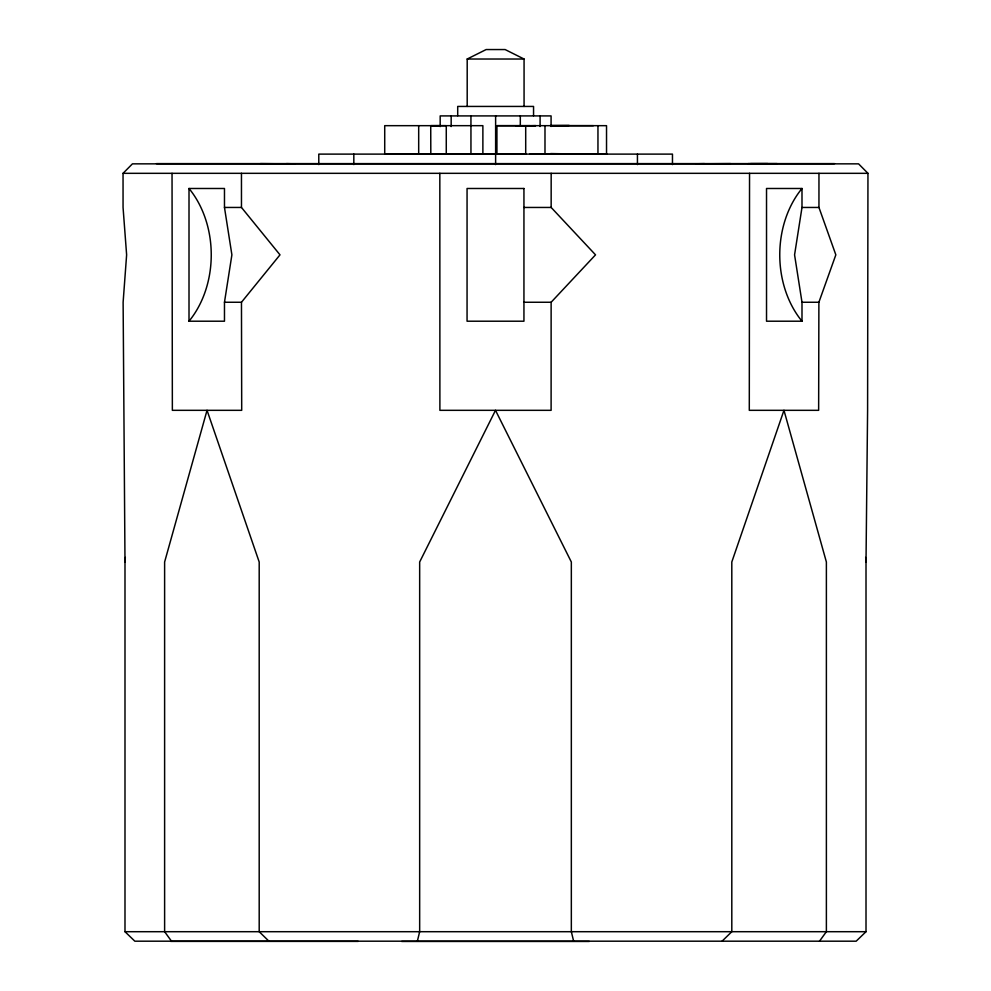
<?xml version="1.0" encoding="UTF-8"?>
<svg xmlns="http://www.w3.org/2000/svg" width="991" height="991" viewBox="0 0 991 991"><rect width="100%" height="100%" fill="white"/><g stroke="black" fill="none" stroke-linecap="round" stroke-linejoin="round"><path stroke-width="1.49" d="M551.169 173.326L551.157 207.453L595.529 254.848L551.132 302.255L551.107 410.324L439.893 410.324L439.831 173.326M749.543 173.326L749.295 410.324L818.64 410.324L818.888 302.255L835.834 254.848L818.95 207.453L818.962 173.326M867.955 173.326L867.596 410.324L866.01 561.996L866.01 931.701L856.162 941.19L134.838 941.19L124.99 931.701L124.99 561.996L123.119 302.255L126.625 254.86L123.057 207.453L123.045 173.326L132.435 163.849L858.565 163.849L867.955 173.326L123.045 173.326M124.99 561.996L125.312 557.4M224.474 302.255L231.894 254.848L224.474 207.453L224.474 188.488L189.008 188.488A91.643 71.649 90 0 1 189.008 321.208L224.474 321.208L224.474 302.255L241.47 302.255L279.995 254.848L241.47 207.453L241.457 173.326M801.992 207.453L794.571 254.848L801.992 302.255L801.992 321.208L766.526 321.208L766.526 188.488L801.992 188.488L801.992 207.453L818.95 207.453M417.36 941.19L419.664 931.701L419.664 561.996L495.5 410.324L571.336 561.996L571.336 931.701L573.64 941.19M819.507 941.19L826.383 931.701L826.383 561.996L783.968 410.324L731.804 561.996L731.804 931.701L722.067 941.19M467.195 106.433L467.195 59.026L486.147 49.55L505.113 49.55L524.066 59.026L524.066 106.433M529.875 125.671L496.925 125.684L496.925 154.088L525.713 154.088L525.701 125.832L535.747 125.671L515.679 125.82L525.701 125.832M695.694 163.8L704.514 163.614M550.513 125.659L593.361 125.671M445.492 153.766L384.719 154.113L384.719 125.671L482.877 125.671L482.877 153.865L496.925 154.088M438.864 125.671L430.726 125.696L430.812 154.026L482.877 153.865M702.508 163.8L730.553 163.614M550.624 125.547L569.168 125.436M538.819 153.828L540.677 153.828M430.726 125.696L445.665 125.671M430.812 154.026L445.752 153.989M750.596 163.639L777.055 163.614M748.168 163.639L767.728 163.614M467.195 59.026L524.066 59.026M496.925 125.684L606.529 125.671L606.529 154.113L550.513 153.655L593.151 154.113M529.875 153.828L541.804 153.828M545.149 153.828L606.529 154.113M156.454 163.614L834.546 163.614M224.474 207.453L241.47 207.453M523.942 207.453L551.157 207.453M523.942 302.255L551.132 302.255M801.992 302.255L818.888 302.255M124.99 931.701L866.01 931.701M170.663 941.388L358.234 941.388M401.652 941.45L589.348 941.45M535.747 154.088L544.988 154.113L544.988 125.671M260.41 163.614L288.492 163.874M286.486 163.614L295.306 163.874M268.933 941.19L259.196 931.701L259.196 561.996L207.032 410.324L164.617 561.996L164.617 931.701L171.493 941.19M865.688 557.4L866.01 561.996M241.47 302.255L241.705 410.324L172.36 410.324L172.038 173.326M672.468 164.593L672.468 154.113L318.792 154.113L318.792 164.593M637.436 154.113L637.436 164.593M597.957 125.671L597.957 153.828M551.083 126.476L551.083 115.91L440.177 115.91L440.177 126.6M540.095 115.91L540.095 126.526M533.554 115.712L533.554 106.433L457.706 106.433L457.706 115.712M520.312 115.91L520.312 125.684M495.624 115.91L495.624 164.593M470.948 115.91L470.948 153.865M451.165 115.91L451.165 126.551M446.272 125.671L446.272 154.113M418.685 125.671L418.685 153.766M353.824 154.113L353.824 164.593M189.008 188.488L189.008 321.208M801.992 321.208A91.643 71.649 90 0 1 801.992 188.488M523.942 188.488L467.058 188.488L467.058 321.208L523.942 321.208L523.942 188.488"/></g></svg>
